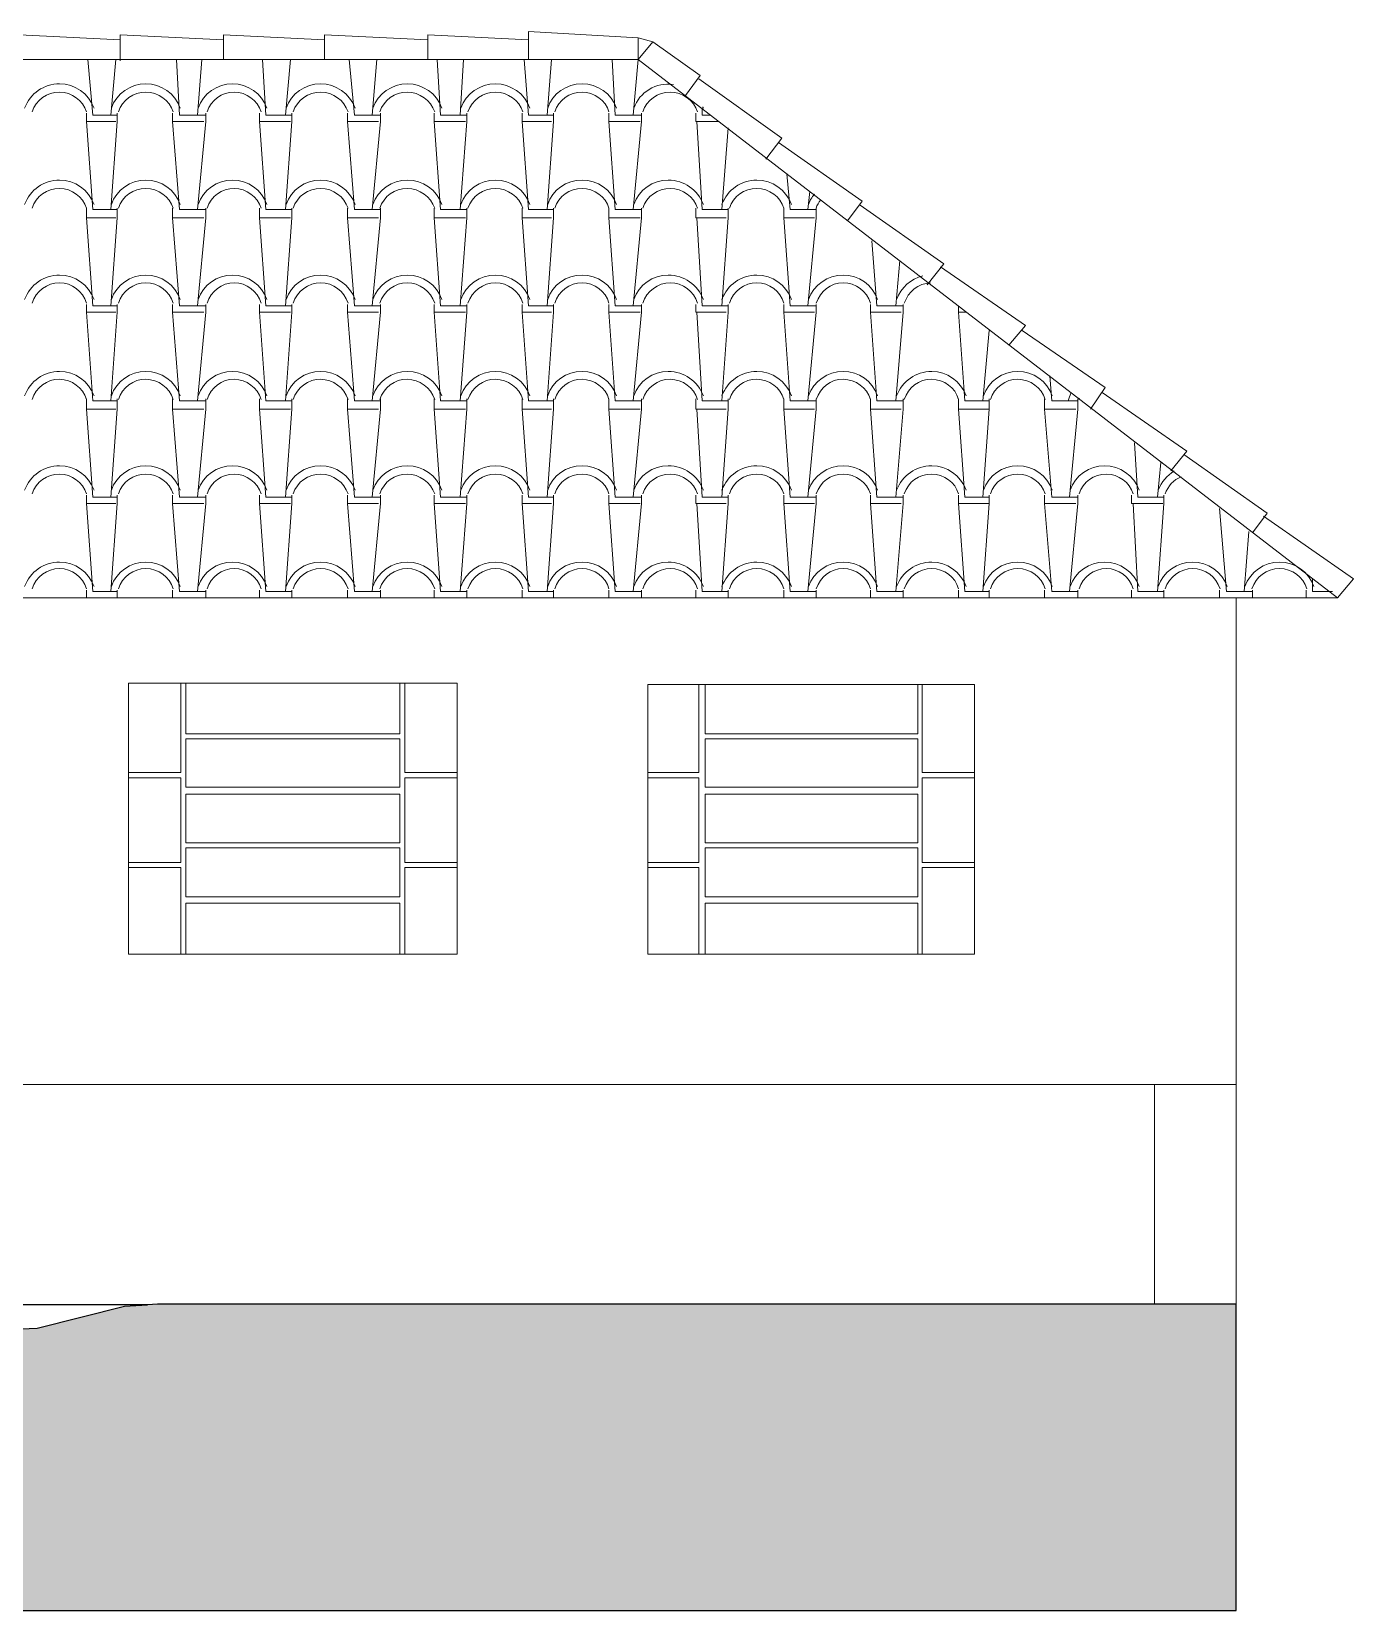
# Model space of a CAD drawing. Header units: millimetres. Extents: x 36506 to 50031, y -23731 to -18007.
# Drawn here: x 45241 to 50031, y -23731 to -18007 of the extents above; entities that cross this region are included whole.
import ezdxf

# ---------------------------------------------------------------- set-up
doc = ezdxf.new("R2010")
doc.units = ezdxf.units.MM
for name, color, linetype, lineweight in [('A-ALV-___-___-EXI', 250, 'Continuous', 25), ('A-BAS-___-___-EXI', 250, 'Continuous', 25), ('A-CER-___-___-EXI', 250, 'Continuous', 25), ('A-COB-___-___-EXI', 250, 'Continuous', 25), ('A-JAN-___-___-EXI', 250, 'Continuous', 25)]:
    doc.layers.add(name, color=color, linetype=linetype, lineweight=lineweight)

msp = doc.modelspace()

# ---------------------------------------------------------------- hatches: boundary and pattern name
at = {"layer": 'A-BAS-___-___-EXI', "true_color": 0xcb9898}
msp.add_hatch(color=253, dxfattribs=at).paths.add_polyline_path([(49605.6, -23730.7), (49605.6, -22620), (45697.1, -22620), (45577.4, -22628.4), (45262, -22707), (39295.7, -22991.4), (37205.6, -23222.5), (36505.6, -23222.5), (36505.6, -23730.7), (45577.4, -23730.7)])

# ---------------------------------------------------------------- linework, layer by layer
at = {"layer": 'A-ALV-___-___-EXI', "color": 250, "lineweight": 9}
msp.add_line((49605.6, -22620), (49605.6, -20060.2), dxfattribs=at)
at = {"layer": 'A-ALV-___-___-EXI'}
msp.add_line((45661.4, -22622.5), (37205.6, -22622.5), dxfattribs=at)
at = {"layer": 'A-ALV-___-___-EXI', "color": 250, "lineweight": 9, "flags": 128}
msp.add_lwpolyline([(49309.7, -22620), (49309.7, -21824), (49605.6, -21824)], dxfattribs=at)
at = {"layer": 'A-BAS-___-___-EXI'}
for p, q in [((45262, -22707), (45577.4, -22628.4)), ((45577.4, -22628.4), (45661.4, -22622.5)), ((39295.7, -22991.4), (45262, -22707))]:
    msp.add_line(p, q, dxfattribs=at)
msp.add_lwpolyline([(37205.6, -23222.5), (36505.6, -23222.5), (36505.6, -23730.7), (49605.6, -23730.7), (49605.6, -22620), (45697.1, -22620), (45661.4, -22622.5)], dxfattribs=at)
at = {"layer": 'A-CER-___-___-EXI', "lineweight": 15, "flags": 128}
msp.add_lwpolyline([(44693.4, -21824), (44984.6, -21824), (49309.7, -21824)], dxfattribs=at)
at = {"layer": 'A-COB-___-___-EXI', "lineweight": 15}
for p, q in [((47439.6, -18030.6), (47492.8, -18044.4)), ((45527.9, -18310.3), (45551, -18310.3)), ((46161.3, -18310.3), (46184.4, -18310.3)), ((46794.7, -18310.3), (46817.8, -18310.3)), ((47109, -18310.3), (47132.2, -18310.3)), ((45527.9, -18652.4), (45551, -18652.4)), ((46161.3, -18652.4), (46184.4, -18652.4)), ((46794.7, -18652.4), (46817.8, -18652.4)), ((47109, -18652.4), (47132.2, -18652.4)), ((47742.4, -18652.4), (47765.6, -18652.4)), ((45527.9, -19001.5), (45551, -19001.5)), ((46161.3, -19001.5), (46184.4, -19001.5)), ((46794.7, -19001.5), (46817.8, -19001.5)), ((47109, -19001.5), (47132.2, -19001.5)), ((47742.4, -19001.5), (47765.6, -19001.5)), ((48373.5, -19001.5), (48399, -19001.5)), ((48600.1, -19024.6), (48600.1, -19001.5)), ((48711, -19339), (48711, -19375.9)), ((45527.9, -19345.9), (45551, -19345.9)), ((46161.3, -19345.9), (46184.4, -19345.9)), ((46794.7, -19345.9), (46817.8, -19345.9)), ((47109, -19345.9), (47132.2, -19345.9)), ((47742.4, -19345.9), (47765.6, -19345.9)), ((48373.5, -19345.9), (48399, -19345.9)), ((48687.9, -19345.9), (48711, -19345.9)), ((49002.3, -19345.9), (49032.3, -19345.9)), ((48711, -19688), (48711, -19718.1)), ((45527.9, -19694.9), (45551, -19694.9)), ((46161.3, -19694.9), (46184.4, -19694.9)), ((46794.7, -19694.9), (46817.8, -19694.9)), ((47109, -19694.9), (47132.2, -19694.9)), ((47742.4, -19694.9), (47765.6, -19694.9)), ((48373.5, -19694.9), (48399, -19694.9)), ((49321.3, -19694.9), (49344.4, -19694.9)), ((45527.9, -20037.1), (45551, -20037.1)), ((45551, -20032.4), (45551, -20060.2)), ((45872.3, -20032.4), (45872.3, -20060.2)), ((46161.3, -20037.1), (46184.4, -20037.1)), ((46184.4, -20032.4), (46184.4, -20060.2)), ((46505.7, -20032.4), (46505.7, -20060.2)), ((46794.7, -20037.1), (46817.8, -20037.1)), ((46817.8, -20032.4), (46817.8, -20060.2)), ((47109, -20037.1), (47132.2, -20037.1)), ((47132.2, -20032.4), (47132.2, -20060.2)), ((47451.2, -20032.4), (47451.2, -20060.2)), ((47742.4, -20037.1), (47765.6, -20037.1)), ((47765.6, -20032.4), (47765.6, -20060.2)), ((48084.6, -20032.4), (48084.6, -20060.2)), ((48373.5, -20037.1), (48399, -20037.1)), ((48399, -20032.4), (48399, -20060.2)), ((49032.3, -20032.4), (49032.3, -20060.2)), ((49321.3, -20037.1), (49344.4, -20037.1)), ((49344.4, -20032.4), (49344.4, -20060.2)), ((49665.7, -20032.4), (49665.7, -20060.2))]:
    msp.add_line(p, q, dxfattribs=at)
at = {"layer": 'A-COB-___-___-EXI', "lineweight": 15, "flags": 128}
for points in [[(39420.5, -18185.4), (39189.3, -18344.9), (39267.9, -18398.1), (39640.1, -18109.2), (47439.6, -18109.2), (47439.6, -18030.6), (47042, -18007.4), (47042, -18109.2), (47042, -18037.5), (46676.8, -18019), (46676.8, -18109.2)], [(45197.3, -18109.2), (45197.3, -18019), (45562.5, -18037.5)], [(45562.5, -18113.8), (45562.5, -18019), (45937, -18037.5)], [(45937, -18109.2), (45937, -18019), (46302.3, -18037.5)], [(46676.8, -18037.5), (46302.3, -18019), (46302.3, -18109.2), (46302.3, -18019)], [(47610.7, -18238.6), (47663.8, -18166.9), (47492.8, -18044.4), (47439.6, -18109.2), (49973.2, -20060.2), (41528.7, -20060.2)], [(45546.4, -18109.2), (45527.9, -18310.3), (45463.1, -18310.3), (45444.7, -18109.2)], [(45846.9, -18310.3), (45777.5, -18310.3), (45766, -18109.2)], [(45858.4, -18109.2), (45842.3, -18310.3), (45872.3, -18310.3)], [(46179.8, -18109.2), (46161.3, -18310.3), (46089.6, -18310.3), (46078, -18109.2)], [(46480.3, -18310.3), (46410.9, -18310.3), (46392.4, -18109.2)], [(46491.8, -18109.2), (46475.7, -18310.3), (46505.7, -18310.3)], [(46806.2, -18109.2), (46794.7, -18310.3), (46723, -18310.3), (46711.4, -18109.2)], [(47125.2, -18109.2), (47109, -18310.3), (47042, -18310.3), (47025.8, -18109.2)], [(47428.1, -18310.3), (47356.4, -18310.3), (47344.8, -18109.2)], [(47439.6, -18109.2), (47421.1, -18310.3), (47451.2, -18310.3)], [(47659.2, -18178.5), (47959.7, -18393.5), (47901.9, -18469.8), (47959.7, -18393.5)], [(45551, -18303.3), (45551, -18333.4), (45527.9, -18652.4), (45463.1, -18652.4), (45440, -18333.4)], [(45546.4, -18333.4), (45527.9, -18333.4), (45440, -18333.4), (45440, -18303.3)], [(45865.4, -18333.4), (45846.9, -18333.4), (45752.1, -18333.4), (45752.1, -18303.3)], [(45872.3, -18303.3), (45872.3, -18333.4), (45842.3, -18652.4), (45872.3, -18652.4)], [(46184.4, -18303.3), (46184.4, -18333.4), (46161.3, -18652.4), (46089.6, -18652.4), (46066.5, -18333.4)], [(46179.8, -18333.4), (46161.3, -18333.4), (46066.5, -18333.4), (46066.5, -18303.3)], [(46498.8, -18333.4), (46480.3, -18333.4), (46385.5, -18333.4), (46385.5, -18303.3)], [(46505.7, -18303.3), (46505.7, -18333.4), (46475.7, -18652.4), (46505.7, -18652.4)], [(46817.8, -18303.3), (46817.8, -18333.4), (46794.7, -18652.4), (46723, -18652.4), (46699.9, -18333.4)], [(46813.2, -18333.4), (46794.7, -18333.4), (46699.9, -18333.4), (46699.9, -18303.3)], [(47132.2, -18303.3), (47132.2, -18333.4), (47109, -18652.4), (47042, -18652.4), (47018.9, -18333.4)], [(47125.2, -18333.4), (47109, -18333.4), (47018.9, -18333.4), (47018.9, -18303.3)], [(47446.5, -18333.4), (47428.1, -18333.4), (47333.3, -18333.4), (47333.3, -18303.3)], [(47451.2, -18303.3), (47451.2, -18333.4), (47421.1, -18652.4), (47451.2, -18652.4)], [(47728.6, -18333.4), (47647.7, -18333.4), (47647.7, -18303.3)], [(47700.8, -18310.3), (47670.8, -18310.3), (47670.8, -18284.8)], [(45846.9, -18652.4), (45777.5, -18652.4), (45752.1, -18333.4)], [(46480.3, -18652.4), (46410.9, -18652.4), (46385.5, -18333.4)], [(47428.1, -18652.4), (47356.4, -18652.4), (47333.3, -18333.4)], [(47765.6, -18356.5), (47742.4, -18652.4), (47670.8, -18652.4), (47652.3, -18333.4)], [(48197.8, -18694), (48251, -18622.3), (47948.2, -18409.7)], [(48061.4, -18652.4), (47989.8, -18652.4), (47978.2, -18522.9)], [(48061.4, -18587.7), (48054.5, -18652.4), (48084.6, -18652.4)], [(45551, -18647.8), (45551, -18682.4), (45527.9, -19001.5), (45463.1, -19001.5), (45440, -18682.4)], [(45546.4, -18682.4), (45527.9, -18682.4), (45440, -18682.4), (45440, -18647.8)], [(45865.4, -18682.4), (45846.9, -18682.4), (45752.1, -18682.4), (45752.1, -18647.8)], [(45872.3, -18647.8), (45872.3, -18682.4), (45842.3, -19001.5), (45872.3, -19001.5)], [(46184.4, -18647.8), (46184.4, -18682.4), (46161.3, -19001.5), (46089.6, -19001.5), (46066.5, -18682.4)], [(46179.8, -18682.4), (46161.3, -18682.4), (46066.5, -18682.4), (46066.5, -18647.8)], [(46498.8, -18682.4), (46480.3, -18682.4), (46385.5, -18682.4), (46385.5, -18647.8)], [(46505.7, -18647.8), (46505.7, -18682.4), (46475.7, -19001.5), (46505.7, -19001.5)], [(46817.8, -18647.8), (46817.8, -18682.4), (46794.7, -19001.5), (46723, -19001.5), (46699.9, -18682.4)], [(46813.2, -18682.4), (46794.7, -18682.4), (46699.9, -18682.4), (46699.9, -18647.8)], [(47132.2, -18647.8), (47132.2, -18682.4), (47109, -19001.5), (47042, -19001.5), (47018.9, -18682.4)], [(47125.2, -18682.4), (47109, -18682.4), (47018.9, -18682.4), (47018.9, -18647.8)], [(47446.5, -18682.4), (47428.1, -18682.4), (47333.3, -18682.4), (47333.3, -18647.8)], [(47451.2, -18647.8), (47451.2, -18682.4), (47421.1, -19001.5), (47451.2, -19001.5)], [(47758.6, -18682.4), (47742.4, -18682.4), (47647.7, -18682.4), (47647.7, -18647.8)], [(47765.6, -18647.8), (47765.6, -18682.4), (47742.4, -19001.5), (47670.8, -19001.5), (47652.3, -18682.4)], [(48077.6, -18682.4), (48061.4, -18682.4), (47966.7, -18682.4), (47966.7, -18647.8)], [(48084.6, -18647.8), (48084.6, -18682.4), (48054.5, -19001.5), (48084.6, -19001.5)], [(48486.8, -18925.2), (48546.9, -18848.9), (48244.1, -18636.2)], [(45846.9, -19001.5), (45777.5, -19001.5), (45752.1, -18682.4)], [(46480.3, -19001.5), (46410.9, -19001.5), (46385.5, -18682.4)], [(47428.1, -19001.5), (47356.4, -19001.5), (47333.3, -18682.4)], [(48061.4, -19001.5), (47989.8, -19001.5), (47966.7, -18682.4)], [(48387.4, -18837.3), (48373.5, -19001.5), (48304.2, -19001.5), (48285.7, -18765.7)], [(48782.7, -19144.8), (48842.8, -19073.1), (48535.3, -18860.4)], [(45551, -18996.8), (45551, -19024.6), (45527.9, -19345.9), (45463.1, -19345.9), (45440, -19024.6)], [(45546.4, -19024.6), (45527.9, -19024.6), (45440, -19024.6), (45440, -18996.8)], [(45865.4, -19024.6), (45846.9, -19024.6), (45752.1, -19024.6), (45752.1, -18996.8)], [(45872.3, -18996.8), (45872.3, -19024.6), (45842.3, -19345.9), (45872.3, -19345.9)], [(46184.4, -18996.8), (46184.4, -19024.6), (46161.3, -19345.9), (46089.6, -19345.9), (46066.5, -19024.6)], [(46179.8, -19024.6), (46161.3, -19024.6), (46066.5, -19024.6), (46066.5, -18996.8)], [(46498.8, -19024.6), (46480.3, -19024.6), (46385.5, -19024.6), (46385.5, -18996.8)], [(46505.7, -18996.8), (46505.7, -19024.6), (46475.7, -19345.9), (46505.7, -19345.9)], [(46817.8, -18996.8), (46817.8, -19024.6), (46794.7, -19345.9), (46723, -19345.9), (46699.9, -19024.6)], [(46813.2, -19024.6), (46794.7, -19024.6), (46699.9, -19024.6), (46699.9, -18996.8)], [(47132.2, -18996.8), (47132.2, -19024.6), (47109, -19345.9), (47042, -19345.9), (47018.9, -19024.6)], [(47125.2, -19024.6), (47109, -19024.6), (47018.9, -19024.6), (47018.9, -18996.8)], [(47446.5, -19024.6), (47428.1, -19024.6), (47333.3, -19024.6), (47333.3, -18996.8)], [(47451.2, -18996.8), (47451.2, -19024.6), (47421.1, -19345.9), (47451.2, -19345.9)], [(47758.6, -19024.6), (47742.4, -19024.6), (47647.7, -19024.6), (47647.7, -18996.8)], [(47765.6, -18996.8), (47765.6, -19024.6), (47742.4, -19345.9), (47670.8, -19345.9), (47652.3, -19024.6)], [(48077.6, -19024.6), (48061.4, -19024.6), (47966.7, -19024.6), (47966.7, -18996.8)], [(48084.6, -18996.8), (48084.6, -19024.6), (48054.5, -19345.9), (48084.6, -19345.9)], [(48399, -18996.8), (48399, -19024.6), (48373.5, -19345.9), (48304.2, -19345.9), (48281.1, -19024.6)], [(48392, -19024.6), (48373.5, -19024.6), (48281.1, -19024.6), (48281.1, -18996.8)], [(45846.9, -19345.9), (45777.5, -19345.9), (45752.1, -19024.6)], [(46480.3, -19345.9), (46410.9, -19345.9), (46385.5, -19024.6)], [(47428.1, -19345.9), (47356.4, -19345.9), (47333.3, -19024.6)], [(48061.4, -19345.9), (47989.8, -19345.9), (47966.7, -19024.6)], [(48711, -19091.6), (48687.9, -19345.9), (48623.2, -19345.9), (48600.1, -19024.6), (48630.1, -19024.6)], [(49078.6, -19375.9), (49131.7, -19297.3), (48831.2, -19091.6)], [(49006.9, -19345.9), (48937.6, -19345.9), (48930.6, -19255.7)], [(45551, -19339), (45551, -19375.9), (45527.9, -19694.9), (45463.1, -19694.9), (45440, -19375.9)], [(45546.4, -19375.9), (45527.9, -19375.9), (45440, -19375.9), (45440, -19339)], [(45865.4, -19375.9), (45846.9, -19375.9), (45752.1, -19375.9), (45752.1, -19339)], [(45872.3, -19339), (45872.3, -19375.9), (45842.3, -19694.9), (45872.3, -19694.9)], [(46184.4, -19339), (46184.4, -19375.9), (46161.3, -19694.9), (46089.6, -19694.9), (46066.5, -19375.9)], [(46179.8, -19375.9), (46161.3, -19375.9), (46066.5, -19375.9), (46066.5, -19339)], [(46498.8, -19375.9), (46480.3, -19375.9), (46385.5, -19375.9), (46385.5, -19339)], [(46505.7, -19339), (46505.7, -19375.9), (46475.7, -19694.9), (46505.7, -19694.9)], [(46817.8, -19339), (46817.8, -19375.9), (46794.7, -19694.9), (46723, -19694.9), (46699.9, -19375.9)], [(46813.2, -19375.9), (46794.7, -19375.9), (46699.9, -19375.9), (46699.9, -19339)], [(47132.2, -19339), (47132.2, -19375.9), (47109, -19694.9), (47042, -19694.9), (47018.9, -19375.9)], [(47125.2, -19375.9), (47109, -19375.9), (47018.9, -19375.9), (47018.9, -19339)], [(47446.5, -19375.9), (47428.1, -19375.9), (47333.3, -19375.9), (47333.3, -19339)], [(47451.2, -19339), (47451.2, -19375.9), (47421.1, -19694.9), (47451.2, -19694.9)], [(47758.6, -19375.9), (47742.4, -19375.9), (47647.7, -19375.9), (47647.7, -19339)], [(47765.6, -19339), (47765.6, -19375.9), (47742.4, -19694.9), (47670.8, -19694.9), (47652.3, -19375.9)], [(48077.6, -19375.9), (48061.4, -19375.9), (47966.7, -19375.9), (47966.7, -19339)], [(48084.6, -19339), (48084.6, -19375.9), (48054.5, -19694.9), (48084.6, -19694.9)], [(48399, -19339), (48399, -19375.9), (48373.5, -19694.9), (48304.2, -19694.9), (48281.1, -19375.9)], [(48392, -19375.9), (48373.5, -19375.9), (48281.1, -19375.9), (48281.1, -19339)], [(48711, -19694.9), (48687.9, -19694.9), (48711, -19375.9), (48687.9, -19375.9), (48600.1, -19375.9), (48600.1, -19339)], [(49025.4, -19375.9), (49006.9, -19375.9), (48912.1, -19375.9), (48912.1, -19339)], [(49032.3, -19339), (49032.3, -19375.9), (49002.3, -19694.9), (49032.3, -19694.9)], [(49369.8, -19600.2), (49427.6, -19528.5), (49120.2, -19315.8)], [(45846.9, -19694.9), (45777.5, -19694.9), (45752.1, -19375.9)], [(46480.3, -19694.9), (46410.9, -19694.9), (46385.5, -19375.9)], [(47428.1, -19694.9), (47356.4, -19694.9), (47333.3, -19375.9)], [(48061.4, -19694.9), (47989.8, -19694.9), (47966.7, -19375.9)], [(48687.9, -19694.9), (48623.2, -19694.9), (48600.1, -19375.9)], [(49006.9, -19694.9), (48937.6, -19694.9), (48912.1, -19375.9)], [(49332.9, -19570.1), (49321.3, -19694.9), (49249.6, -19694.9), (49238.1, -19498.5)], [(49665.7, -19824.4), (49718.9, -19752.7), (49416.1, -19540.1)], [(45551, -19688), (45551, -19718.1), (45527.9, -20037.1), (45463.1, -20037.1), (45440, -19718.1)], [(45546.4, -19718.1), (45527.9, -19718.1), (45440, -19718.1), (45440, -19688)], [(45865.4, -19718.1), (45846.9, -19718.1), (45752.1, -19718.1), (45752.1, -19688)], [(45872.3, -19688), (45872.3, -19718.1), (45842.3, -20037.1), (45872.3, -20037.1)], [(46184.4, -19688), (46184.4, -19718.1), (46161.3, -20037.1), (46089.6, -20037.1), (46066.5, -19718.1)], [(46179.8, -19718.1), (46161.3, -19718.1), (46066.5, -19718.1), (46066.5, -19688)], [(46498.8, -19718.1), (46480.3, -19718.1), (46385.5, -19718.1), (46385.5, -19688)], [(46505.7, -19688), (46505.7, -19718.1), (46475.7, -20037.1), (46505.7, -20037.1)], [(46817.8, -19688), (46817.8, -19718.1), (46794.7, -20037.1), (46723, -20037.1), (46699.9, -19718.1)], [(46813.2, -19718.1), (46794.7, -19718.1), (46699.9, -19718.1), (46699.9, -19688)], [(47132.2, -19688), (47132.2, -19718.1), (47109, -20037.1), (47042, -20037.1), (47018.9, -19718.1)], [(47125.2, -19718.1), (47109, -19718.1), (47018.9, -19718.1), (47018.9, -19688)], [(47446.5, -19718.1), (47428.1, -19718.1), (47333.3, -19718.1), (47333.3, -19688)], [(47451.2, -19688), (47451.2, -19718.1), (47421.1, -20037.1), (47451.2, -20037.1)], [(47758.6, -19718.1), (47742.4, -19718.1), (47647.7, -19718.1), (47647.7, -19688)], [(47765.6, -19688), (47765.6, -19718.1), (47742.4, -20037.1), (47670.8, -20037.1), (47652.3, -19718.1)], [(48077.6, -19718.1), (48061.4, -19718.1), (47966.7, -19718.1), (47966.7, -19688)], [(48084.6, -19688), (48084.6, -19718.1), (48054.5, -20037.1), (48084.6, -20037.1)], [(48399, -19688), (48399, -19718.1), (48373.5, -20037.1), (48304.2, -20037.1), (48281.1, -19718.1)], [(48392, -19718.1), (48373.5, -19718.1), (48281.1, -19718.1), (48281.1, -19688)], [(48711, -20037.1), (48687.9, -20037.1), (48711, -19718.1), (48687.9, -19718.1), (48600.1, -19718.1), (48600.1, -19688)], [(49025.4, -19718.1), (49006.9, -19718.1), (48912.1, -19718.1), (48912.1, -19688)], [(49032.3, -19688), (49032.3, -19718.1), (49002.3, -20037.1), (49032.3, -20037.1)], [(49339.8, -19718.1), (49321.3, -19718.1), (49226.5, -19718.1), (49226.5, -19688)], [(49344.4, -19688), (49344.4, -19718.1), (49321.3, -20037.1), (49249.6, -20037.1), (49233.5, -19718.1)], [(45846.9, -20037.1), (45777.5, -20037.1), (45752.1, -19718.1)], [(46480.3, -20037.1), (46410.9, -20037.1), (46385.5, -19718.1)], [(47428.1, -20037.1), (47356.4, -20037.1), (47333.3, -19718.1)], [(48061.4, -20037.1), (47989.8, -20037.1), (47966.7, -19718.1)], [(48687.9, -20037.1), (48623.2, -20037.1), (48600.1, -19718.1)], [(49006.9, -20037.1), (48937.6, -20037.1), (48912.1, -19718.1)], [(49640.3, -20037.1), (49571, -20037.1), (49545.5, -19736.6)], [(49859.9, -20032.4), (49859.9, -20060.2), (49954.7, -20060.2), (49973.2, -20060.2), (50031, -19990.8), (49705, -19764.3)], [(49651.9, -19819.8), (49635.7, -20037.1), (49665.7, -20037.1)], [(49954.7, -20037.1), (49883, -20037.1), (49883, -19990.8)], [(45546.4, -20060.2), (45527.9, -20060.2), (45440, -20060.2), (45440, -20032.4)], [(45865.4, -20060.2), (45846.9, -20060.2), (45752.1, -20060.2), (45752.1, -20032.4)], [(46179.8, -20060.2), (46161.3, -20060.2), (46066.5, -20060.2), (46066.5, -20032.4)], [(46498.8, -20060.2), (46480.3, -20060.2), (46385.5, -20060.2), (46385.5, -20032.4)], [(46813.2, -20060.2), (46794.7, -20060.2), (46699.9, -20060.2), (46699.9, -20032.4)], [(47125.2, -20060.2), (47109, -20060.2), (47018.9, -20060.2), (47018.9, -20032.4)], [(47446.5, -20060.2), (47428.1, -20060.2), (47333.3, -20060.2), (47333.3, -20032.4)], [(47758.6, -20060.2), (47742.4, -20060.2), (47647.7, -20060.2), (47647.7, -20032.4)], [(48077.6, -20060.2), (48061.4, -20060.2), (47966.7, -20060.2), (47966.7, -20032.4)], [(48392, -20060.2), (48373.5, -20060.2), (48281.1, -20060.2), (48281.1, -20032.4)], [(48711, -20032.4), (48711, -20060.2), (48687.9, -20060.2), (48600.1, -20060.2), (48600.1, -20032.4)], [(49025.4, -20060.2), (49006.9, -20060.2), (48912.1, -20060.2), (48912.1, -20032.4)], [(49339.8, -20060.2), (49321.3, -20060.2), (49226.5, -20060.2), (49226.5, -20032.4)], [(49658.8, -20060.2), (49640.3, -20060.2), (49545.5, -20060.2), (49545.5, -20032.4)]]:
    msp.add_lwpolyline(points, dxfattribs=at)
at = {"layer": 'A-COB-___-___-EXI', "lineweight": 15}
for points in [[(45342.9, -18197), (45342.9, -18197), (45285.2, -18197), (45236.6, -18231.7), (45215.8, -18284.8)], [(45655, -18197), (45655, -18197), (45599.5, -18197), (45548.7, -18231.7), (45530.2, -18284.8)], [(45969.4, -18197), (45969.4, -18197), (45913.9, -18197), (45863.1, -18231.7), (45844.6, -18284.8)], [(46288.4, -18197), (46288.4, -18197), (46232.9, -18197), (46182.1, -18231.7), (46163.6, -18284.8)], [(46602.8, -18197), (46602.8, -18197), (46547.3, -18197), (46496.5, -18231.7), (46478, -18284.8)], [(46921.8, -18197), (46921.8, -18197), (46866.3, -18197), (46815.5, -18231.7), (46797, -18284.8)], [(47236.2, -18197), (47236.2, -18197), (47178.4, -18197), (47129.9, -18231.7), (47111.4, -18284.8)], [(45342.9, -18227), (45342.9, -18227), (45296.7, -18227), (45257.4, -18254.8), (45243.5, -18298.7)], [(45655, -18227), (45655, -18227), (45611.1, -18227), (45569.5, -18254.8), (45555.6, -18298.7)], [(45976.3, -18227), (45976.3, -18227), (45930.1, -18227), (45890.8, -18254.8), (45876.9, -18298.7)], [(46288.4, -18227), (46288.4, -18227), (46244.5, -18227), (46202.9, -18254.8), (46189, -18298.7)], [(46602.8, -18227), (46602.8, -18227), (46556.6, -18227), (46517.3, -18254.8), (46503.4, -18298.7)], [(46921.8, -18227), (46921.8, -18227), (46877.9, -18227), (46836.3, -18254.8), (46822.4, -18298.7)], [(47236.2, -18227), (47236.2, -18227), (47190, -18227), (47150.7, -18254.8), (47136.8, -18298.7)], [(47555.2, -18227), (47555.2, -18227), (47511.3, -18227), (47469.7, -18254.8), (47455.8, -18298.7)], [(45342.9, -18546.1), (45342.9, -18546.1), (45285.2, -18546.1), (45236.6, -18580.7), (45215.8, -18633.9)], [(45342.9, -18576.1), (45342.9, -18576.1), (45296.7, -18576.1), (45257.4, -18603.8), (45243.5, -18647.8)], [(45655, -18546.1), (45655, -18546.1), (45599.5, -18546.1), (45548.7, -18580.7), (45530.2, -18633.9)], [(45655, -18576.1), (45655, -18576.1), (45611.1, -18576.1), (45569.5, -18603.8), (45555.6, -18647.8)], [(45969.4, -18546.1), (45969.4, -18546.1), (45913.9, -18546.1), (45863.1, -18580.7), (45844.6, -18633.9)], [(45976.3, -18576.1), (45976.3, -18576.1), (45930.1, -18576.1), (45890.8, -18603.8), (45876.9, -18647.8)], [(46288.4, -18546.1), (46288.4, -18546.1), (46232.9, -18546.1), (46182.1, -18580.7), (46163.6, -18633.9)], [(46288.4, -18576.1), (46288.4, -18576.1), (46244.5, -18576.1), (46202.9, -18603.8), (46189, -18647.8)], [(46602.8, -18546.1), (46602.8, -18546.1), (46547.3, -18546.1), (46496.5, -18580.7), (46478, -18633.9)], [(46602.8, -18576.1), (46602.8, -18576.1), (46556.6, -18576.1), (46517.3, -18603.8), (46503.4, -18647.8)], [(46921.8, -18546.1), (46921.8, -18546.1), (46866.3, -18546.1), (46815.5, -18580.7), (46797, -18633.9)], [(46921.8, -18576.1), (46921.8, -18576.1), (46877.9, -18576.1), (46836.3, -18603.8), (46822.4, -18647.8)], [(47236.2, -18546.1), (47236.2, -18546.1), (47178.4, -18546.1), (47129.9, -18580.7), (47111.4, -18633.9)], [(47236.2, -18576.1), (47236.2, -18576.1), (47190, -18576.1), (47150.7, -18603.8), (47136.8, -18647.8)], [(47548.3, -18546.1), (47548.3, -18546.1), (47492.8, -18546.1), (47441.9, -18580.7), (47423.4, -18633.9)], [(47555.2, -18576.1), (47555.2, -18576.1), (47511.3, -18576.1), (47469.7, -18603.8), (47455.8, -18647.8)], [(47869.6, -18546.1), (47869.6, -18546.1), (47811.8, -18546.1), (47763.2, -18580.7), (47742.4, -18633.9)], [(47869.6, -18576.1), (47869.6, -18576.1), (47823.3, -18576.1), (47784, -18603.8), (47770.2, -18647.8)], [(45342.9, -18890.5), (45342.9, -18890.5), (45285.2, -18890.5), (45236.6, -18925.2), (45215.8, -18978.3)], [(45342.9, -18918.2), (45342.9, -18918.2), (45296.7, -18918.2), (45257.4, -18948.3), (45243.5, -18992.2)], [(45655, -18890.5), (45655, -18890.5), (45599.5, -18890.5), (45548.7, -18925.2), (45530.2, -18978.3)], [(45655, -18918.2), (45655, -18918.2), (45611.1, -18918.2), (45569.5, -18948.3), (45555.6, -18992.2)], [(45969.4, -18890.5), (45969.4, -18890.5), (45913.9, -18890.5), (45863.1, -18925.2), (45844.6, -18978.3)], [(45976.3, -18918.2), (45976.3, -18918.2), (45930.1, -18918.2), (45890.8, -18948.3), (45876.9, -18992.2)], [(46288.4, -18890.5), (46288.4, -18890.5), (46232.9, -18890.5), (46182.1, -18925.2), (46163.6, -18978.3)], [(46288.4, -18918.2), (46288.4, -18918.2), (46244.5, -18918.2), (46202.9, -18948.3), (46189, -18992.2)], [(46602.8, -18890.5), (46602.8, -18890.5), (46547.3, -18890.5), (46496.5, -18925.2), (46478, -18978.3)], [(46602.8, -18918.2), (46602.8, -18918.2), (46556.6, -18918.2), (46517.3, -18948.3), (46503.4, -18992.2)], [(46921.8, -18890.5), (46921.8, -18890.5), (46866.3, -18890.5), (46815.5, -18925.2), (46797, -18978.3)], [(46921.8, -18918.2), (46921.8, -18918.2), (46877.9, -18918.2), (46836.3, -18948.3), (46822.4, -18992.2)], [(47236.2, -18890.5), (47236.2, -18890.5), (47178.4, -18890.5), (47129.9, -18925.2), (47111.4, -18978.3)], [(47236.2, -18918.2), (47236.2, -18918.2), (47190, -18918.2), (47150.7, -18948.3), (47136.8, -18992.2)], [(47548.3, -18890.5), (47548.3, -18890.5), (47492.8, -18890.5), (47441.9, -18925.2), (47423.4, -18978.3)], [(47555.2, -18918.2), (47555.2, -18918.2), (47511.3, -18918.2), (47469.7, -18948.3), (47455.8, -18992.2)], [(47869.6, -18890.5), (47869.6, -18890.5), (47811.8, -18890.5), (47763.2, -18925.2), (47742.4, -18978.3)], [(47869.6, -18918.2), (47869.6, -18918.2), (47823.3, -18918.2), (47784, -18948.3), (47770.2, -18992.2)], [(48181.7, -18890.5), (48181.7, -18890.5), (48126.2, -18890.5), (48075.3, -18925.2), (48056.8, -18978.3)], [(48181.7, -18918.2), (48181.7, -18918.2), (48137.7, -18918.2), (48098.4, -18948.3), (48084.6, -18992.2)], [(45342.9, -19239.6), (45342.9, -19239.6), (45285.2, -19239.6), (45236.6, -19274.2), (45215.8, -19327.4)], [(45342.9, -19267.3), (45342.9, -19267.3), (45296.7, -19267.3), (45257.4, -19297.3), (45243.5, -19341.3)], [(45655, -19239.6), (45655, -19239.6), (45599.5, -19239.6), (45548.7, -19274.2), (45530.2, -19327.4)], [(45655, -19267.3), (45655, -19267.3), (45611.1, -19267.3), (45569.5, -19297.3), (45555.6, -19341.3)], [(45969.4, -19239.6), (45969.4, -19239.6), (45913.9, -19239.6), (45863.1, -19274.2), (45844.6, -19327.4)], [(45976.3, -19267.3), (45976.3, -19267.3), (45930.1, -19267.3), (45890.8, -19297.3), (45876.9, -19341.3)], [(46288.4, -19239.6), (46288.4, -19239.6), (46232.9, -19239.6), (46182.1, -19274.2), (46163.6, -19327.4)], [(46288.4, -19267.3), (46288.4, -19267.3), (46244.5, -19267.3), (46202.9, -19297.3), (46189, -19341.3)], [(46602.8, -19239.6), (46602.8, -19239.6), (46547.3, -19239.6), (46496.5, -19274.2), (46478, -19327.4)], [(46602.8, -19267.3), (46602.8, -19267.3), (46556.6, -19267.3), (46517.3, -19297.3), (46503.4, -19341.3)], [(46921.8, -19239.6), (46921.8, -19239.6), (46866.3, -19239.6), (46815.5, -19274.2), (46797, -19327.4)], [(46921.8, -19267.3), (46921.8, -19267.3), (46877.9, -19267.3), (46836.3, -19297.3), (46822.4, -19341.3)], [(47236.2, -19239.6), (47236.2, -19239.6), (47178.4, -19239.6), (47129.9, -19274.2), (47111.4, -19327.4)], [(47236.2, -19267.3), (47236.2, -19267.3), (47190, -19267.3), (47150.7, -19297.3), (47136.8, -19341.3)], [(47548.3, -19239.6), (47548.3, -19239.6), (47492.8, -19239.6), (47441.9, -19274.2), (47423.4, -19327.4)], [(47555.2, -19267.3), (47555.2, -19267.3), (47511.3, -19267.3), (47469.7, -19297.3), (47455.8, -19341.3)], [(47869.6, -19239.6), (47869.6, -19239.6), (47811.8, -19239.6), (47763.2, -19274.2), (47742.4, -19327.4)], [(47869.6, -19267.3), (47869.6, -19267.3), (47823.3, -19267.3), (47784, -19297.3), (47770.2, -19341.3)], [(48181.7, -19239.6), (48181.7, -19239.6), (48126.2, -19239.6), (48075.3, -19274.2), (48056.8, -19327.4)], [(48181.7, -19267.3), (48181.7, -19267.3), (48137.7, -19267.3), (48098.4, -19297.3), (48084.6, -19341.3)], [(48503, -19239.6), (48503, -19239.6), (48445.2, -19239.6), (48396.6, -19274.2), (48375.8, -19327.4)], [(48503, -19267.3), (48503, -19267.3), (48456.7, -19267.3), (48417.4, -19297.3), (48403.6, -19341.3)], [(48815, -19239.6), (48815, -19239.6), (48759.6, -19239.6), (48708.7, -19274.2), (48690.2, -19327.4)], [(48815, -19267.3), (48815, -19267.3), (48771.1, -19267.3), (48729.5, -19297.3), (48715.6, -19341.3)], [(45342.9, -19581.7), (45342.9, -19581.7), (45285.2, -19581.7), (45236.6, -19616.4), (45215.8, -19669.5)], [(45342.9, -19611.7), (45342.9, -19611.7), (45296.7, -19611.7), (45257.4, -19639.5), (45243.5, -19683.4)], [(45655, -19581.7), (45655, -19581.7), (45599.5, -19581.7), (45548.7, -19616.4), (45530.2, -19669.5)], [(45655, -19611.7), (45655, -19611.7), (45611.1, -19611.7), (45569.5, -19639.5), (45555.6, -19683.4)], [(45969.4, -19581.7), (45969.4, -19581.7), (45913.9, -19581.7), (45863.1, -19616.4), (45844.6, -19669.5)], [(45976.3, -19611.7), (45976.3, -19611.7), (45930.1, -19611.7), (45890.8, -19639.5), (45876.9, -19683.4)], [(46288.4, -19581.7), (46288.4, -19581.7), (46232.9, -19581.7), (46182.1, -19616.4), (46163.6, -19669.5)], [(46288.4, -19611.7), (46288.4, -19611.7), (46244.5, -19611.7), (46202.9, -19639.5), (46189, -19683.4)], [(46602.8, -19581.7), (46602.8, -19581.7), (46547.3, -19581.7), (46496.5, -19616.4), (46478, -19669.5)], [(46602.8, -19611.7), (46602.8, -19611.7), (46556.6, -19611.7), (46517.3, -19639.5), (46503.4, -19683.4)], [(46921.8, -19581.7), (46921.8, -19581.7), (46866.3, -19581.7), (46815.5, -19616.4), (46797, -19669.5)], [(46921.8, -19611.7), (46921.8, -19611.7), (46877.9, -19611.7), (46836.3, -19639.5), (46822.4, -19683.4)], [(47236.2, -19581.7), (47236.2, -19581.7), (47178.4, -19581.7), (47129.9, -19616.4), (47111.4, -19669.5)], [(47236.2, -19611.7), (47236.2, -19611.7), (47190, -19611.7), (47150.7, -19639.5), (47136.8, -19683.4)], [(47548.3, -19581.7), (47548.3, -19581.7), (47492.8, -19581.7), (47441.9, -19616.4), (47423.4, -19669.5)], [(47555.2, -19611.7), (47555.2, -19611.7), (47511.3, -19611.7), (47469.7, -19639.5), (47455.8, -19683.4)], [(47869.6, -19581.7), (47869.6, -19581.7), (47811.8, -19581.7), (47763.2, -19616.4), (47742.4, -19669.5)], [(47869.6, -19611.7), (47869.6, -19611.7), (47823.3, -19611.7), (47784, -19639.5), (47770.2, -19683.4)], [(48181.7, -19581.7), (48181.7, -19581.7), (48126.2, -19581.7), (48075.3, -19616.4), (48056.8, -19669.5)], [(48181.7, -19611.7), (48181.7, -19611.7), (48137.7, -19611.7), (48098.4, -19639.5), (48084.6, -19683.4)], [(48503, -19581.7), (48503, -19581.7), (48445.2, -19581.7), (48396.6, -19616.4), (48375.8, -19669.5)], [(48503, -19611.7), (48503, -19611.7), (48456.7, -19611.7), (48417.4, -19639.5), (48403.6, -19683.4)], [(48815, -19581.7), (48815, -19581.7), (48759.6, -19581.7), (48708.7, -19616.4), (48690.2, -19669.5)], [(48815, -19611.7), (48815, -19611.7), (48771.1, -19611.7), (48729.5, -19639.5), (48715.6, -19683.4)], [(49129.4, -19581.7), (49129.4, -19581.7), (49074, -19581.7), (49023.1, -19616.4), (49004.6, -19669.5)], [(49136.4, -19611.7), (49136.4, -19611.7), (49090.1, -19611.7), (49050.8, -19639.5), (49037, -19683.4)], [(45342.9, -19930.7), (45342.9, -19930.7), (45285.2, -19930.7), (45236.6, -19965.4), (45215.8, -20018.6)], [(45342.9, -19953.9), (45342.9, -19953.9), (45296.7, -19953.9), (45257.4, -19983.9), (45243.5, -20027.8)], [(45655, -19930.7), (45655, -19930.7), (45599.5, -19930.7), (45548.7, -19965.4), (45530.2, -20018.6)], [(45655, -19953.9), (45655, -19953.9), (45611.1, -19953.9), (45569.5, -19983.9), (45555.6, -20027.8)], [(45969.4, -19930.7), (45969.4, -19930.7), (45913.9, -19930.7), (45863.1, -19965.4), (45844.6, -20018.6)], [(45976.3, -19953.9), (45976.3, -19953.9), (45930.1, -19953.9), (45890.8, -19983.9), (45876.9, -20027.8)], [(46288.4, -19930.7), (46288.4, -19930.7), (46232.9, -19930.7), (46182.1, -19965.4), (46163.6, -20018.6)], [(46288.4, -19953.9), (46288.4, -19953.9), (46244.5, -19953.9), (46202.9, -19983.9), (46189, -20027.8)], [(46602.8, -19930.7), (46602.8, -19930.7), (46547.3, -19930.7), (46496.5, -19965.4), (46478, -20018.6)], [(46602.8, -19953.9), (46602.8, -19953.9), (46556.6, -19953.9), (46517.3, -19983.9), (46503.4, -20027.8)], [(46921.8, -19930.7), (46921.8, -19930.7), (46866.3, -19930.7), (46815.5, -19965.4), (46797, -20018.6)], [(46921.8, -19953.9), (46921.8, -19953.9), (46877.9, -19953.9), (46836.3, -19983.9), (46822.4, -20027.8)], [(47236.2, -19930.7), (47236.2, -19930.7), (47178.4, -19930.7), (47129.9, -19965.4), (47111.4, -20018.6)], [(47236.2, -19953.9), (47236.2, -19953.9), (47190, -19953.9), (47150.7, -19983.9), (47136.8, -20027.8)], [(47548.3, -19930.7), (47548.3, -19930.7), (47492.8, -19930.7), (47441.9, -19965.4), (47423.4, -20018.6)], [(47555.2, -19953.9), (47555.2, -19953.9), (47511.3, -19953.9), (47469.7, -19983.9), (47455.8, -20027.8)], [(47869.6, -19930.7), (47869.6, -19930.7), (47811.8, -19930.7), (47763.2, -19965.4), (47742.4, -20018.6)], [(47869.6, -19953.9), (47869.6, -19953.9), (47823.3, -19953.9), (47784, -19983.9), (47770.2, -20027.8)], [(48181.7, -19930.7), (48181.7, -19930.7), (48126.2, -19930.7), (48075.3, -19965.4), (48056.8, -20018.6)], [(48181.7, -19953.9), (48181.7, -19953.9), (48137.7, -19953.9), (48098.4, -19983.9), (48084.6, -20027.8)], [(48503, -19930.7), (48503, -19930.7), (48445.2, -19930.7), (48396.6, -19965.4), (48375.8, -20018.6)], [(48503, -19953.9), (48503, -19953.9), (48456.7, -19953.9), (48417.4, -19983.9), (48403.6, -20027.8)], [(48815, -19930.7), (48815, -19930.7), (48759.6, -19930.7), (48708.7, -19965.4), (48690.2, -20018.6)], [(48815, -19953.9), (48815, -19953.9), (48771.1, -19953.9), (48729.5, -19983.9), (48715.6, -20027.8)], [(49129.4, -19930.7), (49129.4, -19930.7), (49074, -19930.7), (49023.1, -19965.4), (49004.6, -20018.6)], [(49136.4, -19953.9), (49136.4, -19953.9), (49090.1, -19953.9), (49050.8, -19983.9), (49037, -20027.8)], [(49448.4, -19930.7), (49448.4, -19930.7), (49393, -19930.7), (49342.1, -19965.4), (49323.6, -20018.6)], [(49448.4, -19953.9), (49448.4, -19953.9), (49404.5, -19953.9), (49362.9, -19983.9), (49349, -20027.8)], [(49762.8, -19930.7), (49762.8, -19930.7), (49707.3, -19930.7), (49656.5, -19965.4), (49638, -20018.6)], [(49762.8, -19953.9), (49762.8, -19953.9), (49716.6, -19953.9), (49677.3, -19983.9), (49663.4, -20027.8)]]:
    msp.add_open_spline(points, degree=3, knots=[0.125, 0.125, 0.125, 0.125, 0.125001, 1, 1, 1, 1], dxfattribs=at)
for points in [[(45467.8, -18284.8), (45447, -18231.7), (45398.4, -18197), (45342.9, -18197)], [(45779.8, -18284.8), (45761.4, -18231.7), (45710.5, -18197), (45655, -18197)], [(46094.2, -18284.8), (46075.7, -18231.7), (46024.9, -18197), (45969.4, -18197)], [(46413.2, -18284.8), (46394.7, -18231.7), (46343.9, -18197), (46288.4, -18197)], [(46727.6, -18284.8), (46709.1, -18231.7), (46658.3, -18197), (46602.8, -18197)], [(47046.6, -18284.8), (47028.1, -18231.7), (46977.3, -18197), (46921.8, -18197)], [(47361, -18284.8), (47342.5, -18231.7), (47291.7, -18197), (47236.2, -18197)], [(47566.8, -18199.3), (47504.3, -18190.1), (47444.2, -18227), (47423.4, -18284.8)], [(45440, -18298.7), (45426.2, -18257.1), (45386.9, -18227), (45342.9, -18227)], [(45754.4, -18298.7), (45740.5, -18257.1), (45701.2, -18227), (45655, -18227)], [(46073.4, -18298.7), (46059.6, -18257.1), (46020.3, -18227), (45976.3, -18227)], [(46387.8, -18298.7), (46373.9, -18257.1), (46334.6, -18227), (46288.4, -18227)], [(46702.2, -18298.7), (46688.3, -18257.1), (46646.7, -18227), (46602.8, -18227)], [(47021.2, -18298.7), (47007.3, -18257.1), (46968, -18227), (46921.8, -18227)], [(47333.3, -18298.7), (47321.7, -18257.1), (47280.1, -18227), (47236.2, -18227)], [(47654.6, -18298.7), (47640.7, -18257.1), (47601.4, -18227), (47555.2, -18227)], [(47675.4, -18284.8), (47673.1, -18282.5), (47673.1, -18282.5), (47673.1, -18280.2)], [(45467.8, -18633.9), (45447, -18580.7), (45398.4, -18546.1), (45342.9, -18546.1)], [(45440, -18647.8), (45426.2, -18606.2), (45386.9, -18576.1), (45342.9, -18576.1)], [(45779.8, -18633.9), (45761.4, -18580.7), (45710.5, -18546.1), (45655, -18546.1)], [(45754.4, -18647.8), (45740.5, -18606.2), (45701.2, -18576.1), (45655, -18576.1)], [(46094.2, -18633.9), (46075.7, -18580.7), (46024.9, -18546.1), (45969.4, -18546.1)], [(46073.4, -18647.8), (46059.6, -18606.2), (46020.3, -18576.1), (45976.3, -18576.1)], [(46413.2, -18633.9), (46394.7, -18580.7), (46343.9, -18546.1), (46288.4, -18546.1)], [(46387.8, -18647.8), (46373.9, -18606.2), (46334.6, -18576.1), (46288.4, -18576.1)], [(46727.6, -18633.9), (46709.1, -18580.7), (46658.3, -18546.1), (46602.8, -18546.1)], [(46702.2, -18647.8), (46688.3, -18606.2), (46646.7, -18576.1), (46602.8, -18576.1)], [(47046.6, -18633.9), (47028.1, -18580.7), (46977.3, -18546.1), (46921.8, -18546.1)], [(47021.2, -18647.8), (47007.3, -18606.2), (46968, -18576.1), (46921.8, -18576.1)], [(47361, -18633.9), (47342.5, -18580.7), (47291.7, -18546.1), (47236.2, -18546.1)], [(47333.3, -18647.8), (47321.7, -18606.2), (47280.1, -18576.1), (47236.2, -18576.1)], [(47675.4, -18633.9), (47654.6, -18580.7), (47606.1, -18546.1), (47548.3, -18546.1)], [(47654.6, -18647.8), (47640.7, -18606.2), (47601.4, -18576.1), (47555.2, -18576.1)], [(47994.4, -18633.9), (47975.9, -18580.7), (47925.1, -18546.1), (47869.6, -18546.1)], [(47966.7, -18647.8), (47955.1, -18606.2), (47913.5, -18576.1), (47869.6, -18576.1)], [(48077.6, -18596.9), (48068.4, -18608.5), (48061.4, -18620), (48056.8, -18633.9)], [(48100.7, -18617.7), (48093.8, -18627), (48086.9, -18636.2), (48084.6, -18647.8)], [(45467.8, -18978.3), (45447, -18925.2), (45398.4, -18890.5), (45342.9, -18890.5)], [(45440, -18992.2), (45426.2, -18948.3), (45386.9, -18918.2), (45342.9, -18918.2)], [(45779.8, -18978.3), (45761.4, -18925.2), (45710.5, -18890.5), (45655, -18890.5)], [(45754.4, -18992.2), (45740.5, -18948.3), (45701.2, -18918.2), (45655, -18918.2)], [(46094.2, -18978.3), (46075.7, -18925.2), (46024.9, -18890.5), (45969.4, -18890.5)], [(46073.4, -18992.2), (46059.6, -18948.3), (46020.3, -18918.2), (45976.3, -18918.2)], [(46413.2, -18978.3), (46394.7, -18925.2), (46343.9, -18890.5), (46288.4, -18890.5)], [(46387.8, -18992.2), (46373.9, -18948.3), (46334.6, -18918.2), (46288.4, -18918.2)], [(46727.6, -18978.3), (46709.1, -18925.2), (46658.3, -18890.5), (46602.8, -18890.5)], [(46702.2, -18992.2), (46688.3, -18948.3), (46646.7, -18918.2), (46602.8, -18918.2)], [(47046.6, -18978.3), (47028.1, -18925.2), (46977.3, -18890.5), (46921.8, -18890.5)], [(47021.2, -18992.2), (47007.3, -18948.3), (46968, -18918.2), (46921.8, -18918.2)], [(47361, -18978.3), (47342.5, -18925.2), (47291.7, -18890.5), (47236.2, -18890.5)], [(47333.3, -18992.2), (47321.7, -18948.3), (47280.1, -18918.2), (47236.2, -18918.2)], [(47675.4, -18978.3), (47654.6, -18925.2), (47606.1, -18890.5), (47548.3, -18890.5)], [(47654.6, -18992.2), (47640.7, -18948.3), (47601.4, -18918.2), (47555.2, -18918.2)], [(47994.4, -18978.3), (47975.9, -18925.2), (47925.1, -18890.5), (47869.6, -18890.5)], [(47966.7, -18992.2), (47955.1, -18948.3), (47913.5, -18918.2), (47869.6, -18918.2)], [(48306.5, -18978.3), (48288, -18925.2), (48239.4, -18890.5), (48181.7, -18890.5)], [(48281.1, -18992.2), (48267.2, -18948.3), (48227.9, -18918.2), (48181.7, -18918.2)], [(48470.6, -18892.8), (48426.7, -18904.4), (48392, -18934.4), (48375.8, -18978.3)], [(48498.4, -18918.2), (48454.4, -18920.5), (48417.4, -18950.6), (48403.6, -18992.2)], [(45467.8, -19327.4), (45447, -19274.2), (45398.4, -19239.6), (45342.9, -19239.6)], [(45440, -19341.3), (45426.2, -19297.3), (45386.9, -19269.6), (45342.9, -19267.3)], [(45779.8, -19327.4), (45761.4, -19274.2), (45710.5, -19239.6), (45655, -19239.6)], [(45754.4, -19341.3), (45740.5, -19297.3), (45701.2, -19269.6), (45655, -19267.3)], [(46094.2, -19327.4), (46075.7, -19274.2), (46024.9, -19239.6), (45969.4, -19239.6)], [(46073.4, -19341.3), (46059.6, -19297.3), (46020.3, -19269.6), (45976.3, -19267.3)], [(46413.2, -19327.4), (46394.7, -19274.2), (46343.9, -19239.6), (46288.4, -19239.6)], [(46387.8, -19341.3), (46373.9, -19297.3), (46334.6, -19269.6), (46288.4, -19267.3)], [(46727.6, -19327.4), (46709.1, -19274.2), (46658.3, -19239.6), (46602.8, -19239.6)], [(46702.2, -19341.3), (46688.3, -19297.3), (46646.7, -19269.6), (46602.8, -19267.3)], [(47046.6, -19327.4), (47028.1, -19274.2), (46977.3, -19239.6), (46921.8, -19239.6)], [(47021.2, -19341.3), (47007.3, -19297.3), (46968, -19269.6), (46921.8, -19267.3)], [(47361, -19327.4), (47342.5, -19274.2), (47291.7, -19239.6), (47236.2, -19239.6)], [(47333.3, -19341.3), (47321.7, -19297.3), (47280.1, -19269.6), (47236.2, -19267.3)], [(47675.4, -19327.4), (47654.6, -19274.2), (47606.1, -19239.6), (47548.3, -19239.6)], [(47654.6, -19341.3), (47640.7, -19297.3), (47601.4, -19269.6), (47555.2, -19267.3)], [(47994.4, -19327.4), (47975.9, -19274.2), (47925.1, -19239.6), (47869.6, -19239.6)], [(47966.7, -19341.3), (47955.1, -19297.3), (47913.5, -19269.6), (47869.6, -19267.3)], [(48306.5, -19327.4), (48288, -19274.2), (48239.4, -19239.6), (48181.7, -19239.6)], [(48281.1, -19341.3), (48267.2, -19297.3), (48227.9, -19269.6), (48181.7, -19267.3)], [(48627.8, -19327.4), (48607, -19274.2), (48558.5, -19239.6), (48503, -19239.6)], [(48600.1, -19341.3), (48588.5, -19297.3), (48546.9, -19269.6), (48503, -19267.3)], [(48939.9, -19327.4), (48921.4, -19274.2), (48870.5, -19239.6), (48815, -19239.6)], [(48914.4, -19341.3), (48900.6, -19297.3), (48861.3, -19269.6), (48815, -19267.3)], [(49006.9, -19318.1), (49004.6, -19327.4), (49000, -19336.6), (48997.7, -19345.9)], [(49037, -19336.6), (49037, -19339), (49037, -19339), (49037, -19341.3)], [(45467.8, -19669.5), (45447, -19616.4), (45398.4, -19581.7), (45342.9, -19581.7)], [(45440, -19683.4), (45426.2, -19641.8), (45386.9, -19611.7), (45342.9, -19611.7)], [(45779.8, -19669.5), (45761.4, -19616.4), (45710.5, -19581.7), (45655, -19581.7)], [(45754.4, -19683.4), (45740.5, -19641.8), (45701.2, -19611.7), (45655, -19611.7)], [(46094.2, -19669.5), (46075.7, -19616.4), (46024.9, -19581.7), (45969.4, -19581.7)], [(46073.4, -19683.4), (46059.6, -19641.8), (46020.3, -19611.7), (45976.3, -19611.7)], [(46413.2, -19669.5), (46394.7, -19616.4), (46343.9, -19581.7), (46288.4, -19581.7)], [(46387.8, -19683.4), (46373.9, -19641.8), (46334.6, -19611.7), (46288.4, -19611.7)], [(46727.6, -19669.5), (46709.1, -19616.4), (46658.3, -19581.7), (46602.8, -19581.7)], [(46702.2, -19683.4), (46688.3, -19641.8), (46646.7, -19611.7), (46602.8, -19611.7)], [(47046.6, -19669.5), (47028.1, -19616.4), (46977.3, -19581.7), (46921.8, -19581.7)], [(47021.2, -19683.4), (47007.3, -19641.8), (46968, -19611.7), (46921.8, -19611.7)], [(47361, -19669.5), (47342.5, -19616.4), (47291.7, -19581.7), (47236.2, -19581.7)], [(47333.3, -19683.4), (47321.7, -19641.8), (47280.1, -19611.7), (47236.2, -19611.7)], [(47675.4, -19669.5), (47654.6, -19616.4), (47606.1, -19581.7), (47548.3, -19581.7)], [(47654.6, -19683.4), (47640.7, -19641.8), (47601.4, -19611.7), (47555.2, -19611.7)], [(47994.4, -19669.5), (47975.9, -19616.4), (47925.1, -19581.7), (47869.6, -19581.7)], [(47966.7, -19683.4), (47955.1, -19641.8), (47913.5, -19611.7), (47869.6, -19611.7)], [(48306.5, -19669.5), (48288, -19616.4), (48239.4, -19581.7), (48181.7, -19581.7)], [(48281.1, -19683.4), (48267.2, -19641.8), (48227.9, -19611.7), (48181.7, -19611.7)], [(48627.8, -19669.5), (48607, -19616.4), (48558.5, -19581.7), (48503, -19581.7)], [(48600.1, -19683.4), (48588.5, -19641.8), (48546.9, -19611.7), (48503, -19611.7)], [(48939.9, -19669.5), (48921.4, -19616.4), (48870.5, -19581.7), (48815, -19581.7)], [(48914.4, -19683.4), (48900.6, -19641.8), (48861.3, -19611.7), (48815, -19611.7)], [(49254.3, -19669.5), (49235.8, -19616.4), (49184.9, -19581.7), (49129.4, -19581.7)], [(49233.5, -19683.4), (49219.6, -19641.8), (49180.3, -19611.7), (49136.4, -19611.7)], [(49381.4, -19600.2), (49356, -19616.4), (49335.2, -19639.5), (49323.6, -19669.5)], [(49406.8, -19621), (49379.1, -19632.5), (49358.3, -19655.6), (49349, -19683.4)], [(45467.8, -20018.6), (45447, -19965.4), (45398.4, -19930.7), (45342.9, -19930.7)], [(45440, -20027.8), (45426.2, -19983.9), (45386.9, -19953.9), (45342.9, -19953.9)], [(45779.8, -20018.6), (45761.4, -19965.4), (45710.5, -19930.7), (45655, -19930.7)], [(45754.4, -20027.8), (45740.5, -19983.9), (45701.2, -19953.9), (45655, -19953.9)], [(46094.2, -20018.6), (46075.7, -19965.4), (46024.9, -19930.7), (45969.4, -19930.7)], [(46073.4, -20027.8), (46059.6, -19983.9), (46020.3, -19953.9), (45976.3, -19953.9)], [(46413.2, -20018.6), (46394.7, -19965.4), (46343.9, -19930.7), (46288.4, -19930.7)], [(46387.8, -20027.8), (46373.9, -19983.9), (46334.6, -19953.9), (46288.4, -19953.9)], [(46727.6, -20018.6), (46709.1, -19965.4), (46658.3, -19930.7), (46602.8, -19930.7)], [(46702.2, -20027.8), (46688.3, -19983.9), (46646.7, -19953.9), (46602.8, -19953.9)], [(47046.6, -20018.6), (47028.1, -19965.4), (46977.3, -19930.7), (46921.8, -19930.7)], [(47021.2, -20027.8), (47007.3, -19983.9), (46968, -19953.9), (46921.8, -19953.9)], [(47361, -20018.6), (47342.5, -19965.4), (47291.7, -19930.7), (47236.2, -19930.7)], [(47333.3, -20027.8), (47321.7, -19983.9), (47280.1, -19953.9), (47236.2, -19953.9)], [(47675.4, -20018.6), (47654.6, -19965.4), (47606.1, -19930.7), (47548.3, -19930.7)], [(47654.6, -20027.8), (47640.7, -19983.9), (47601.4, -19953.9), (47555.2, -19953.9)], [(47994.4, -20018.6), (47975.9, -19965.4), (47925.1, -19930.7), (47869.6, -19930.7)], [(47966.7, -20027.8), (47955.1, -19983.9), (47913.5, -19953.9), (47869.6, -19953.9)], [(48306.5, -20018.6), (48288, -19965.4), (48239.4, -19930.7), (48181.7, -19930.7)], [(48281.1, -20027.8), (48267.2, -19983.9), (48227.9, -19953.9), (48181.7, -19953.9)], [(48627.8, -20018.6), (48607, -19965.4), (48558.5, -19930.7), (48503, -19930.7)], [(48600.1, -20027.8), (48588.5, -19983.9), (48546.9, -19953.9), (48503, -19953.9)], [(48939.9, -20018.6), (48921.4, -19965.4), (48870.5, -19930.7), (48815, -19930.7)], [(48914.4, -20027.8), (48900.6, -19983.9), (48861.3, -19953.9), (48815, -19953.9)], [(49254.3, -20018.6), (49235.8, -19965.4), (49184.9, -19930.7), (49129.4, -19930.7)], [(49233.5, -20027.8), (49219.6, -19983.9), (49180.3, -19953.9), (49136.4, -19953.9)], [(49573.3, -20018.6), (49554.8, -19965.4), (49503.9, -19930.7), (49448.4, -19930.7)], [(49547.8, -20027.8), (49534, -19983.9), (49494.7, -19953.9), (49448.4, -19953.9)], [(49887.7, -20018.6), (49869.2, -19965.4), (49818.3, -19930.7), (49762.8, -19930.7)], [(49862.2, -20027.8), (49848.4, -19983.9), (49809.1, -19953.9), (49762.8, -19953.9)]]:
    msp.add_open_spline(points, degree=3, dxfattribs=at)
at = {"layer": 'A-JAN-___-___-EXI', "lineweight": 15, "flags": 128}
for points in [[(45782.2, -20370), (45782.2, -20693.6), (45592.6, -20693.6)], [(45800.6, -20370), (45800.6, -20552.6), (46575.1, -20552.6), (46575.1, -20370)], [(46593.5, -20370), (46593.5, -20693.6), (46783.1, -20693.6)], [(47659.2, -20374.6), (47659.2, -20693.6), (47474.3, -20693.6)], [(47682.3, -20374.6), (47682.3, -20552.6), (48452.1, -20552.6), (48452.1, -20374.6)], [(48468.3, -20374.6), (48468.3, -20693.6), (48657.9, -20693.6)], [(45592.6, -20712.1), (45782.2, -20712.1), (45782.2, -21019.5), (45592.6, -21019.5)], [(46783.1, -21019.5), (46593.5, -21019.5), (46593.5, -20712.1), (46783.1, -20712.1)], [(47474.3, -20712.1), (47659.2, -20712.1), (47659.2, -21019.5), (47474.3, -21019.5)], [(48657.9, -21019.5), (48468.3, -21019.5), (48468.3, -20712.1), (48657.9, -20712.1)], [(45782.2, -21352.4), (45782.2, -21038), (45592.6, -21038)], [(46593.5, -21352.4), (46593.5, -21038), (46783.1, -21038)], [(47659.2, -21352.4), (47659.2, -21038), (47474.3, -21038)], [(48468.3, -21352.4), (48468.3, -21038), (48657.9, -21038)], [(46575.1, -21352.4), (46575.1, -21167.5), (45800.6, -21167.5), (45800.6, -21352.4)], [(48452.1, -21352.4), (48452.1, -21167.5), (47682.3, -21167.5), (47682.3, -21352.4)]]:
    msp.add_lwpolyline(points, dxfattribs=at)
at = {"layer": 'A-JAN-___-___-EXI', "color": 250, "lineweight": 9, "flags": 128}
for points in [[(45592.6, -21352.4), (46783.1, -21352.4), (46783.1, -20370), (45592.6, -20370)], [(47474.3, -21352.4), (48657.9, -21352.4), (48657.9, -20374.6), (47474.3, -20374.6)]]:
    msp.add_lwpolyline(points, close=True, dxfattribs=at)
at = {"layer": 'A-JAN-___-___-EXI', "lineweight": 15, "flags": 128}
for points in [[(45800.6, -20746.7), (45800.6, -20571.1), (46575.1, -20571.1), (46575.1, -20746.7)], [(47682.3, -20746.7), (47682.3, -20571.1), (48452.1, -20571.1), (48452.1, -20746.7)], [(45800.6, -20947.9), (45800.6, -20772.2), (46575.1, -20772.2), (46575.1, -20947.9)], [(47682.3, -20947.9), (47682.3, -20772.2), (48452.1, -20772.2), (48452.1, -20947.9)], [(45800.6, -21144.4), (45800.6, -20966.4), (46575.1, -20966.4), (46575.1, -21144.4)], [(47682.3, -21144.4), (47682.3, -20966.4), (48452.1, -20966.4), (48452.1, -21144.4)]]:
    msp.add_lwpolyline(points, close=True, dxfattribs=at)

doc.saveas('drawing.dxf')
